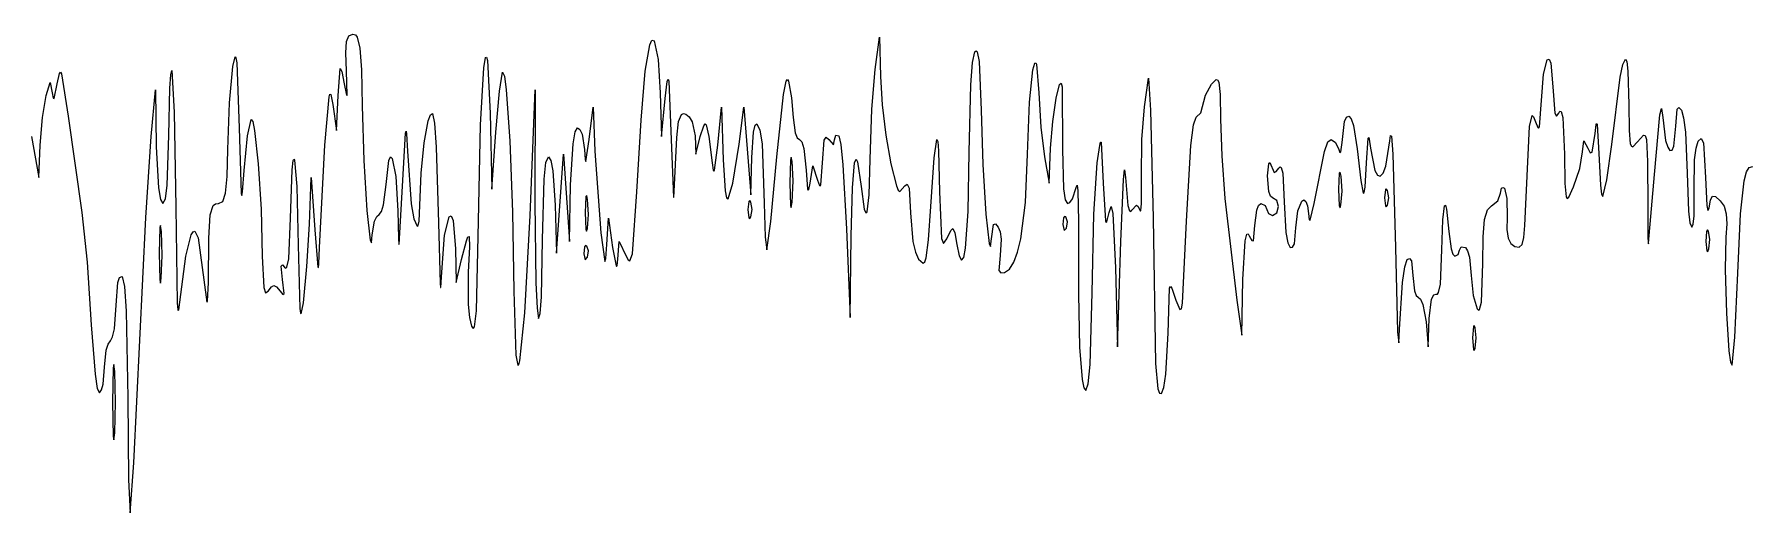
# Model space of a CAD drawing. Header units: metres. Extents: x -207 to 207, y -56 to 56.
# Drawn here: x -103.6 to 0, y -55.9 to -27 of the extents above; entities that cross this region are included whole.
import ezdxf

# ---------------------------------------------------------------- set-up
doc = ezdxf.new("R2010")
doc.units = ezdxf.units.M

msp = doc.modelspace()

# ---------------------------------------------------------------- linework, layer by layer
for p, q in [((-84.8104, -28.1218), (-84.7672, -27.4462)), ((-84.7672, -27.4462), (-84.6285, -27.0998)), ((-84.6285, -27.0998), (-84.3801, -27.0022)), ((-84.3801, -27.0022), (-84.2363, -27.0428)), ((-84.2363, -27.0428), (-84.1196, -27.1799)), ((-84.1196, -27.1799), (-83.9558, -27.8362)), ((-83.9558, -27.8362), (-83.8649, -29.1559)), ((-66.7212, -29.2275), (-66.4581, -27.6401)), ((-66.4581, -27.6401), (-66.3237, -27.3544)), ((-66.3237, -27.3544), (-66.1871, -27.4046)), ((-66.1871, -27.4046), (-65.9531, -28.5205)), ((-52.8345, -29.1189), (-52.5663, -27.1786)), ((-52.5663, -27.1786), (-52.5166, -29.5424)), ((-91.8446, -31.1468), (-91.6415, -28.9425)), ((-91.6415, -28.9425), (-91.5047, -28.3638)), ((-91.5047, -28.3638), (-91.45, -28.4186)), ((-91.45, -28.4186), (-91.4026, -28.7199)), ((-91.4026, -28.7199), (-91.26, -32.6466)), ((-84.7725, -29.2071), (-84.8104, -28.1218)), ((-76.4792, -29.029), (-76.3693, -28.3938)), ((-76.3693, -28.3938), (-76.3154, -28.3817)), ((-76.3154, -28.3817), (-76.2636, -28.5863)), ((-76.2636, -28.5863), (-76.0985, -31.7647)), ((-65.9531, -28.5205), (-65.817, -30.53)), ((-47.0656, -30.0579), (-46.9557, -28.7021)), ((-46.9557, -28.7021), (-46.8225, -28.0605)), ((-46.8225, -28.0605), (-46.7402, -27.9953)), ((-46.7402, -27.9953), (-46.6678, -28.071)), ((-46.6678, -28.071), (-46.5521, -28.6528)), ((-46.5521, -28.6528), (-46.4313, -31.5883)), ((-43.3074, -29.1496), (-43.1955, -28.7534)), ((-43.1955, -28.7534), (-43.1421, -28.7237)), ((-43.1421, -28.7237), (-43.092, -28.8153)), ((-43.092, -28.8153), (-42.951, -30.53)), ((-12.4707, -29.4121), (-12.2431, -28.538)), ((-12.2431, -28.538), (-12.1259, -28.4991)), ((-12.1259, -28.4991), (-12.0216, -28.7481)), ((-12.0216, -28.7481), (-11.8974, -30.1772)), ((-7.83867, -29.6012), (-7.67563, -28.8167)), ((-7.67563, -28.8167), (-7.51535, -28.4998)), ((-7.51535, -28.4998), (-7.43611, -28.6532)), ((-7.43611, -28.6532), (-7.37123, -29.2218)), ((-102.914, -30.7064), (-102.67, -29.9229)), ((-102.67, -29.9229), (-102.553, -30.53)), ((-102.431, -30.8866), (-102.241, -30.0008)), ((-102.241, -30.0008), (-102.11, -29.362)), ((-102.11, -29.362), (-102.049, -29.2867)), ((-102.049, -29.2867), (-101.983, -29.3938)), ((-101.983, -29.3938), (-101.581, -31.9411)), ((-95.4502, -30.2659), (-95.3899, -29.442)), ((-95.3899, -29.442), (-95.3163, -29.1909)), ((-95.3163, -29.1909), (-95.17, -31.6957)), ((-85.2753, -30.7064), (-85.1485, -29.0659)), ((-85.1485, -29.0659), (-85.0587, -29.2418)), ((-85.0587, -29.2418), (-84.9091, -30.0008)), ((-84.9091, -30.0008), (-84.7879, -30.5879)), ((-84.7278, -30.669), (-84.7725, -29.2071)), ((-83.8649, -29.1559), (-83.823, -31.3237)), ((-76.6789, -32.4711), (-76.4792, -29.029)), ((-75.5382, -30.4347), (-75.3382, -29.2947)), ((-75.3382, -29.2947), (-75.2337, -29.526)), ((-75.2337, -29.526), (-75.1247, -30.3569)), ((-66.9786, -32.1841), (-66.7212, -29.2275)), ((-65.5197, -30.8828), (-65.3951, -29.8611)), ((-65.3951, -29.8611), (-65.3474, -29.7181)), ((-65.3474, -29.7181), (-65.306, -29.8427)), ((-65.306, -29.8427), (-65.1546, -33.3522)), ((-58.3779, -30.635), (-58.2099, -29.8307)), ((-58.2099, -29.8307), (-58.1378, -29.7242)), ((-58.1378, -29.7242), (-58.0753, -29.8244)), ((-58.0753, -29.8244), (-57.891, -30.8359)), ((-53.0342, -31.5168), (-52.8345, -29.1189)), ((-52.5166, -29.5424), (-52.413, -31.2636)), ((-43.5167, -31.1001), (-43.3074, -29.1496)), ((-41.9078, -30.8612), (-41.6968, -30.0367)), ((-41.6968, -30.0367), (-41.611, -29.9625)), ((-41.611, -29.9625), (-41.55, -30.1772)), ((-36.5742, -31.3882), (-36.3333, -29.648)), ((-36.3333, -29.648), (-36.2116, -31.5883)), ((-32.8928, -30.6779), (-32.5237, -30.0216)), ((-32.5237, -30.0216), (-32.2438, -29.7328)), ((-32.2438, -29.7328), (-32.1514, -29.7481)), ((-32.1514, -29.7481), (-32.0845, -29.8938)), ((-32.0845, -29.8938), (-32.0091, -30.6479)), ((-12.719, -32.5956), (-12.4707, -29.4121)), ((-8.34821, -33.6581), (-7.83867, -29.6012)), ((-7.37123, -29.2218), (-7.31129, -31.2441)), ((-103.13, -32.0238), (-102.914, -30.7064)), ((-102.553, -30.53), (-102.498, -30.8595)), ((-102.498, -30.8595), (-102.431, -30.8866)), ((-96.5754, -33.1758), (-96.3052, -30.3536)), ((-96.3052, -30.3536), (-96.2583, -33.7932)), ((-95.5059, -33.117), (-95.4502, -30.2659)), ((-86.073, -33.705), (-85.8237, -30.7844)), ((-85.8237, -30.7844), (-85.7706, -30.6092)), ((-85.7706, -30.6092), (-85.7168, -30.6336)), ((-85.7168, -30.6336), (-85.5984, -31.2355)), ((-85.3813, -32.823), (-85.2753, -30.7064)), ((-84.7879, -30.5879), (-84.7505, -30.6933)), ((-84.7505, -30.6933), (-84.7278, -30.669)), ((-75.7589, -32.9153), (-75.5382, -30.4347)), ((-75.1247, -30.3569), (-74.9135, -33.431)), ((-73.6784, -37.9383), (-73.3699, -30.3536)), ((-73.3699, -30.3536), (-73.3875, -37.1413)), ((-65.817, -30.53), (-65.7507, -33.1758)), ((-65.7507, -33.1758), (-65.5197, -30.8828)), ((-58.7792, -34.4105), (-58.3779, -30.635)), ((-57.891, -30.8359), (-57.7938, -32.0293)), ((-47.1699, -34.1171), (-47.0656, -30.0579)), ((-42.951, -30.53), (-42.8247, -32.6158)), ((-42.1121, -32.2697), (-41.9078, -30.8612)), ((-41.55, -30.1772), (-41.5289, -33.9696)), ((-33.1716, -31.7465), (-32.8928, -30.6779)), ((-32.0091, -30.6479), (-31.9807, -32.1382)), ((-11.8974, -30.1772), (-11.7884, -31.7675)), ((-103.273, -33.705), (-103.13, -32.0238)), ((-101.581, -31.9411), (-100.766, -37.7619)), ((-95.17, -31.6957), (-95.0843, -37.4517)), ((-91.9472, -33.9696), (-91.8446, -31.1468)), ((-85.5984, -31.2355), (-85.3813, -32.823)), ((-83.823, -31.3237), (-83.7261, -34.6228)), ((-79.8318, -32.2291), (-79.704, -31.8755)), ((-79.704, -31.8755), (-79.5816, -31.7951)), ((-79.5816, -31.7951), (-79.4579, -32.3743)), ((-76.0985, -31.7647), (-75.9945, -36.3508)), ((-70.1059, -33.3522), (-69.8681, -31.4119)), ((-69.8681, -31.4119), (-69.7693, -34.0578)), ((-64.7117, -32.2788), (-64.5367, -31.8499)), ((-64.5367, -31.8499), (-64.4173, -31.793)), ((-64.4173, -31.793), (-64.272, -31.8185)), ((-64.272, -31.8185), (-64.0671, -31.9825)), ((-64.0671, -31.9825), (-63.8942, -32.2821)), ((-62.3447, -33.705), (-62.1137, -31.4119)), ((-62.1137, -31.4119), (-62.0225, -34.5869)), ((-61.0615, -33.644), (-60.7611, -31.4119)), ((-60.7611, -31.4119), (-60.3552, -36.7036)), ((-57.7938, -32.0293), (-57.6653, -32.9636)), ((-53.1376, -34.5575), (-53.0342, -31.5168)), ((-52.413, -31.2636), (-52.1923, -33.1031)), ((-46.4313, -31.5883), (-46.3287, -34.875)), ((-43.6395, -34.2341), (-43.5167, -31.1001)), ((-36.7232, -33.3495), (-36.5742, -31.3882)), ((-36.2116, -31.5883), (-36.0532, -38.1147)), ((-33.6148, -32.478), (-33.4414, -32.0081)), ((-33.4414, -32.0081), (-33.1716, -31.7465)), ((-24.4817, -32.2774), (-24.3634, -31.9988)), ((-24.3634, -31.9988), (-24.2291, -31.9463)), ((-24.2291, -31.9463), (-24.0885, -32.1156)), ((-24.0885, -32.1156), (-23.951, -32.503)), ((-13.3138, -32.5653), (-13.1631, -31.9088)), ((-13.1631, -31.9088), (-13.069, -31.9952)), ((-13.069, -31.9952), (-12.9557, -32.2939)), ((-11.7884, -31.7675), (-11.6854, -31.9559)), ((-11.6854, -31.9559), (-11.5446, -31.7647)), ((-11.5446, -31.7647), (-11.4731, -31.6494)), ((-11.4731, -31.6494), (-11.4097, -31.6554)), ((-11.4097, -31.6554), (-11.3077, -32.0311)), ((-11.3077, -32.0311), (-11.2028, -34.2341)), ((-7.31129, -31.2441), (-7.29628, -32.8106)), ((-5.7746, -35.4689), (-5.44525, -31.8695)), ((-5.44525, -31.8695), (-5.3367, -31.4804)), ((-5.3367, -31.4804), (-5.26521, -32.0293)), ((-5.26521, -32.0293), (-5.09286, -33.4132)), ((-4.48369, -32.5584), (-4.40242, -31.5163)), ((-4.40242, -31.5163), (-4.29567, -31.422)), ((-4.29567, -31.422), (-4.13629, -31.5883)), ((-4.13629, -31.5883), (-4.00307, -32.0513)), ((-4.00307, -32.0513), (-3.89314, -32.9206)), ((-95.6016, -36.1156), (-95.5059, -33.117)), ((-91.26, -32.6466), (-91.1356, -36.6208)), ((-90.9482, -35.2322), (-90.7413, -33.1346)), ((-90.7413, -33.1346), (-90.5315, -32.1393)), ((-90.5315, -32.1393), (-90.4282, -32.2733)), ((-90.4282, -32.2733), (-90.3177, -32.8179)), ((-90.3177, -32.8179), (-90.1009, -34.8321)), ((-81.3947, -36.1744), (-81.2098, -32.9643)), ((-81.2098, -32.9643), (-81.1764, -32.8543)), ((-81.1764, -32.8543), (-81.1458, -33.0052)), ((-81.1458, -33.0052), (-81.0883, -34.0578)), ((-80.0765, -33.56), (-79.8318, -32.2291)), ((-79.4579, -32.3743), (-79.3455, -33.8127)), ((-76.7961, -38.2911), (-76.6789, -32.4711)), ((-75.9945, -36.3508), (-75.7589, -32.9153)), ((-71.0848, -33.6123), (-70.9587, -32.9013)), ((-70.9587, -32.9013), (-70.8114, -32.6466)), ((-70.8114, -32.6466), (-70.6699, -32.751)), ((-70.6699, -32.751), (-70.5454, -33.0352)), ((-70.5454, -33.0352), (-70.4011, -33.9696)), ((-67.2322, -36.5272), (-66.9786, -32.1841)), ((-64.8249, -33.2398), (-64.7117, -32.2788)), ((-63.8942, -32.2821), (-63.7141, -33.1254)), ((-63.7141, -33.1254), (-63.6724, -34.2341)), ((-63.4031, -33.1758), (-63.1887, -32.532)), ((-63.1887, -32.532), (-63.1046, -32.4168)), ((-63.1046, -32.4168), (-63.0513, -32.4703)), ((-63.0513, -32.4703), (-62.8869, -33.1758)), ((-60.2916, -34.4399), (-60.1776, -32.9104)), ((-60.1776, -32.9104), (-60.0891, -32.4989)), ((-60.0891, -32.4989), (-59.9927, -32.4116)), ((-59.9927, -32.4116), (-59.7949, -32.8006)), ((-59.7949, -32.8006), (-59.6664, -33.6102)), ((-57.6653, -32.9636), (-57.5456, -33.2478)), ((-55.2946, -33.3816), (-55.2156, -33.1038)), ((-55.2156, -33.1038), (-55.0333, -33.1377)), ((-55.0333, -33.1377), (-54.9171, -33.66)), ((-52.1923, -33.1031), (-51.8903, -34.8178)), ((-42.8247, -32.6158), (-42.6072, -34.4105)), ((-42.2388, -33.8814), (-42.1121, -32.2697)), ((-33.7742, -33.7261), (-33.6148, -32.478)), ((-31.9807, -32.1382), (-31.9043, -34.3457)), ((-24.6329, -33.5286), (-24.4817, -32.2774)), ((-23.951, -32.503), (-23.7229, -33.9154)), ((-21.7493, -33.4299), (-21.7045, -33.106)), ((-21.7045, -33.106), (-21.6582, -33.1459)), ((-21.6582, -33.1459), (-21.5655, -34.2351)), ((-13.606, -38.5446), (-13.3138, -32.5653)), ((-12.9557, -32.2939), (-12.8153, -32.6348)), ((-12.8153, -32.6348), (-12.7624, -32.6649)), ((-12.7624, -32.6649), (-12.719, -32.5956)), ((-9.53189, -34.1155), (-9.35103, -32.9994)), ((-9.35103, -32.9994), (-9.27878, -32.4481)), ((-9.27878, -32.4481), (-9.24788, -32.3825)), ((-9.24788, -32.3825), (-9.22018, -32.4585)), ((-9.22018, -32.4585), (-9.13683, -34.2047)), ((-7.29628, -32.8106), (-7.2281, -33.6089)), ((-6.79337, -33.5078), (-6.43051, -33.0985)), ((-6.43051, -33.0985), (-6.31949, -33.124)), ((-6.31949, -33.124), (-6.24559, -33.3648)), ((-4.59212, -33.7523), (-4.48369, -32.5584)), ((-3.89314, -32.9206), (-3.78891, -35.3807)), ((-103.788, -33.1758), (-103.362, -35.6452)), ((-103.362, -35.6452), (-103.273, -33.705)), ((-96.8905, -38.0706), (-96.5754, -33.1758)), ((-96.2583, -33.7932), (-96.1261, -36.2729)), ((-91.9848, -35.5981), (-91.9472, -33.9696)), ((-86.3987, -39.8786), (-86.073, -33.705)), ((-81.0883, -34.0578), (-80.8661, -37.2485)), ((-80.2625, -35.3956), (-80.0765, -33.56)), ((-79.3455, -33.8127), (-79.2043, -38.4001)), ((-74.9135, -33.431), (-74.7444, -37.7445)), ((-71.2343, -36.0862), (-71.0848, -33.6123)), ((-70.4011, -33.9696), (-70.3626, -34.5625)), ((-70.3096, -34.6761), (-70.1059, -33.3522)), ((-69.7693, -34.0578), (-69.4129, -38.9966)), ((-65.1546, -33.3522), (-65.0233, -36.8533)), ((-64.9043, -34.8676), (-64.8249, -33.2398)), ((-63.6724, -34.2341), (-63.4031, -33.1758)), ((-62.8869, -33.1758), (-62.6904, -34.7633)), ((-62.5495, -35.201), (-62.3447, -33.705)), ((-61.4296, -35.9979), (-61.0615, -33.644)), ((-59.6664, -33.6102), (-59.5519, -37.2033)), ((-57.5456, -33.2478), (-57.4059, -33.3522)), ((-57.4059, -33.3522), (-57.2647, -33.4983)), ((-57.2647, -33.4983), (-57.1412, -33.8963)), ((-57.1412, -33.8963), (-57.0002, -35.2043)), ((-56.0245, -34.7633), (-55.9143, -33.3933)), ((-55.9143, -33.3933), (-55.8012, -33.2167)), ((-55.8012, -33.2167), (-55.642, -33.3522)), ((-55.642, -33.3522), (-55.3644, -33.6846)), ((-55.3644, -33.6846), (-55.2946, -33.3816)), ((-54.9171, -33.66), (-54.7899, -34.8927)), ((-49.2723, -34.4665), (-49.1168, -33.3523)), ((-49.1168, -33.3523), (-49.0575, -33.4724)), ((-49.0575, -33.4724), (-49.0096, -34.0424)), ((-49.0096, -34.0424), (-48.9447, -36.5272)), ((-47.2288, -37.7031), (-47.1699, -34.1171)), ((-42.3247, -35.998), (-42.2388, -33.8814)), ((-41.5289, -33.9696), (-41.4637, -36.3332)), ((-39.4289, -34.7633), (-39.2749, -33.7258)), ((-39.2749, -33.7258), (-39.2234, -33.5103)), ((-39.2234, -33.5103), (-39.1834, -33.5148)), ((-39.1834, -33.5148), (-39.0609, -35.998)), ((-36.7434, -35.6215), (-36.7232, -33.3495)), ((-34.0273, -38.298), (-33.7742, -33.7261)), ((-26.3313, -37.2328), (-25.6952, -34.0823)), ((-25.6952, -34.0823), (-25.4875, -33.5047)), ((-25.4875, -33.5047), (-25.2888, -33.3522)), ((-25.2888, -33.3522), (-25.0388, -33.5335)), ((-25.0388, -33.5335), (-24.8406, -33.9696)), ((-24.8406, -33.9696), (-24.7732, -34.1331)), ((-24.7732, -34.1331), (-24.7122, -34.106)), ((-24.7122, -34.106), (-24.6329, -33.5286)), ((-23.7229, -33.9154), (-23.5118, -35.8337)), ((-23.1549, -34.7633), (-23.0554, -33.2778)), ((-23.0554, -33.2778), (-23.0273, -33.2387)), ((-23.0273, -33.2387), (-22.9966, -33.3273)), ((-22.9966, -33.3273), (-22.9243, -33.8768)), ((-22.9243, -33.8768), (-22.6665, -35.2197)), ((-21.9928, -34.9635), (-21.7493, -33.4299)), ((-10.2776, -35.1107), (-10.1087, -34.1055)), ((-10.1087, -34.1055), (-10.04, -33.4464)), ((-10.04, -33.4464), (-9.79375, -33.8814)), ((-9.79375, -33.8814), (-9.64532, -34.1525)), ((-9.64532, -34.1525), (-9.53189, -34.1155)), ((-8.64479, -35.7998), (-8.34821, -33.6581)), ((-7.2281, -33.6089), (-7.16322, -33.7674)), ((-7.16322, -33.7674), (-7.07202, -33.7908)), ((-7.07202, -33.7908), (-6.79337, -33.5078)), ((-6.24559, -33.3648), (-6.17966, -34.678)), ((-5.09286, -33.4132), (-4.96657, -33.8156)), ((-4.96657, -33.8156), (-4.83185, -34.0124)), ((-4.83185, -34.0124), (-4.70244, -33.9944)), ((-4.70244, -33.9944), (-4.59212, -33.7523)), ((-3.34557, -34.5796), (-3.25275, -33.8883)), ((-3.25275, -33.8883), (-3.11787, -33.4612)), ((-3.11787, -33.4612), (-2.93661, -33.2913)), ((-2.93661, -33.2913), (-2.81194, -33.5574)), ((-2.81194, -33.5574), (-2.68304, -35.6452)), ((-90.1009, -34.8321), (-89.931, -37.567)), ((-88.1447, -38.1048), (-88.0585, -35.1844)), ((-88.0585, -35.1844), (-87.9922, -34.6162)), ((-87.9922, -34.6162), (-87.9561, -34.5446)), ((-87.9561, -34.5446), (-87.9193, -34.6106)), ((-87.9193, -34.6106), (-87.7804, -36.1906)), ((-83.7261, -34.6228), (-83.5438, -37.6376)), ((-82.3725, -36.0849), (-82.2203, -34.621)), ((-82.2203, -34.621), (-82.1157, -34.4069)), ((-82.1157, -34.4069), (-82.0042, -34.5099)), ((-82.0042, -34.5099), (-81.7979, -35.5834)), ((-72.8336, -35.7482), (-72.7226, -34.756)), ((-72.7226, -34.756), (-72.5753, -34.4105)), ((-72.5753, -34.4105), (-72.4302, -34.6317)), ((-72.4302, -34.6317), (-72.3046, -35.2428)), ((-72.0911, -40.2314), (-71.6657, -34.2341)), ((-71.6657, -34.2341), (-71.3044, -39.5258)), ((-70.3626, -34.5625), (-70.3096, -34.6761)), ((-64.971, -36.4937), (-64.9043, -34.8676)), ((-62.6904, -34.7633), (-62.6248, -35.2143)), ((-62.6248, -35.2143), (-62.5887, -35.2669)), ((-62.5887, -35.2669), (-62.5495, -35.201)), ((-62.0225, -34.5869), (-61.9079, -36.4672)), ((-60.3552, -36.7036), (-60.2916, -34.4399)), ((-59.1444, -38.3155), (-58.7792, -34.4105)), ((-57.9551, -34.5885), (-57.9953, -35.998)), ((-57.911, -34.42), (-57.9551, -34.5885)), ((-57.8564, -34.6672), (-57.911, -34.42)), ((-57.7972, -35.8624), (-57.8564, -34.6672)), ((-57.0002, -35.2043), (-56.9184, -36.3669)), ((-56.7722, -35.998), (-56.597, -34.9397)), ((-56.597, -34.9397), (-56.331, -35.8216)), ((-56.1142, -36.0879), (-56.0245, -34.7633)), ((-54.7899, -34.8927), (-54.5643, -38.7528)), ((-54.2142, -36.2839), (-54.08, -34.7677)), ((-54.08, -34.7677), (-53.9952, -34.5546)), ((-53.9952, -34.5546), (-53.9008, -34.7151)), ((-53.9008, -34.7151), (-53.6887, -36.1874)), ((-53.2012, -36.699), (-53.1376, -34.5575)), ((-51.8903, -34.8178), (-51.5427, -36.1645)), ((-49.482, -37.3947), (-49.2723, -34.4665)), ((-46.3287, -34.875), (-46.1443, -37.8598)), ((-43.765, -37.1654), (-43.6395, -34.2341)), ((-42.6072, -34.4105), (-42.3247, -35.998)), ((-39.6285, -37.8694), (-39.4289, -34.7633)), ((-37.8371, -35.7665), (-37.768, -35.1875)), ((-37.768, -35.1875), (-37.7206, -35.6452)), ((-31.9043, -34.3457), (-31.7128, -36.9167)), ((-29.1426, -35.5571), (-29.0634, -34.8191)), ((-29.0634, -34.8191), (-29.0002, -34.7475)), ((-29.0002, -34.7475), (-28.7314, -35.3406)), ((-28.6094, -35.2939), (-28.4476, -35.0791)), ((-28.4476, -35.0791), (-28.3775, -35.0116)), ((-28.3775, -35.0116), (-28.3154, -35.0412)), ((-28.3154, -35.0412), (-28.2165, -35.3822)), ((-23.2413, -36.2376), (-23.1549, -34.7633)), ((-22.6665, -35.2197), (-22.5016, -35.5172)), ((-22.1541, -35.385), (-21.9928, -34.9635)), ((-21.5655, -34.2351), (-21.4098, -39.8786)), ((-11.2028, -34.2341), (-11.1712, -36.0179)), ((-10.6489, -36.2221), (-10.2776, -35.1107)), ((-9.13683, -34.2047), (-9.03635, -36.1202)), ((-6.17966, -34.678), (-6.17375, -37.4091)), ((-3.37173, -36.3724), (-3.34557, -34.5796)), ((-0.21687, -35.3198), (-0.04599, -35.05)), ((-0.04599, -35.05), (0.16673, -34.9929)), ((-95.7128, -36.9424), (-95.6016, -36.1156)), ((-92.0754, -36.5955), (-91.9848, -35.5981)), ((-91.0581, -36.5279), (-90.9482, -35.2322)), ((-87.7804, -36.1906), (-87.6951, -39.7316)), ((-87.0074, -38.4675), (-86.9059, -35.6452)), ((-86.9059, -35.6452), (-86.6864, -38.8203)), ((-82.5287, -37.3024), (-82.3725, -36.0849)), ((-81.7979, -35.5834), (-81.675, -37.6737)), ((-81.5818, -39.706), (-81.3947, -36.1744)), ((-80.3364, -37.3433), (-80.2625, -35.3956)), ((-72.9281, -39.4082), (-72.8336, -35.7482)), ((-72.3046, -35.2428), (-72.1568, -37.321)), ((-71.3044, -39.5258), (-71.2343, -36.0862)), ((-61.711, -36.9383), (-61.4296, -35.9979)), ((-57.9953, -35.998), (-57.9525, -37.3512)), ((-57.8536, -37.1367), (-57.7972, -35.8624)), ((-56.8544, -36.37), (-56.7722, -35.998)), ((-56.331, -35.8216), (-56.2031, -36.141)), ((-56.2031, -36.141), (-56.1542, -36.1626)), ((-56.1542, -36.1626), (-56.1142, -36.0879)), ((-53.6887, -36.1874), (-53.495, -37.5678)), ((-51.5427, -36.1645), (-51.4413, -36.4217)), ((-51.3441, -36.5074), (-51.0423, -36.1645)), ((-51.0423, -36.1645), (-50.8962, -36.063)), ((-50.8962, -36.063), (-50.7928, -36.2942)), ((-40.9253, -36.9478), (-40.7032, -36.2626)), ((-40.7032, -36.2626), (-40.6395, -36.1225)), ((-40.6395, -36.1225), (-40.5911, -36.4583)), ((-39.0609, -35.998), (-38.9309, -38.2652)), ((-38.003, -39.5258), (-37.8371, -35.7665)), ((-37.7206, -35.6452), (-37.5803, -37.334)), ((-36.7454, -37.2411), (-36.7434, -35.6215)), ((-29.0679, -36.4914), (-29.1426, -35.5571)), ((-28.7314, -35.3406), (-28.6094, -35.2939)), ((-28.2165, -35.3822), (-28.1306, -37.1237)), ((-24.8023, -35.3915), (-24.8491, -36.3508)), ((-24.7544, -35.3225), (-24.8023, -35.3915)), ((-24.6968, -35.5619), (-24.7544, -35.3225)), ((-24.6374, -36.4822), (-24.6968, -35.5619)), ((-23.5118, -35.8337), (-23.3558, -36.6011)), ((-23.2942, -36.5594), (-23.2413, -36.2376)), ((-22.5016, -35.5172), (-22.3273, -35.571)), ((-22.3273, -35.571), (-22.1541, -35.385)), ((-15.0013, -36.2895), (-14.9244, -36.2482)), ((-14.9244, -36.2482), (-14.8305, -36.2988)), ((-11.1712, -36.0179), (-11.1007, -36.8278)), ((-10.9427, -36.8378), (-10.6489, -36.2221)), ((-9.03635, -36.1202), (-8.96147, -36.6586)), ((-8.88135, -36.8038), (-8.64479, -35.7998)), ((-6.11803, -39.6106), (-5.7746, -35.4689)), ((-3.78891, -35.3807), (-3.70738, -37.6856)), ((-2.68304, -35.6452), (-2.59492, -37.353)), ((-0.56079, -37.8535), (-0.35416, -35.8471)), ((-0.35416, -35.8471), (-0.21687, -35.3198)), ((-96.1261, -36.2729), (-96.0049, -36.9803)), ((-96.0049, -36.9803), (-95.8586, -37.2328)), ((-95.8586, -37.2328), (-95.7128, -36.9424)), ((-92.8275, -37.3354), (-92.6887, -37.2503)), ((-92.6887, -37.2503), (-92.5072, -37.2328)), ((-92.5072, -37.2328), (-92.2419, -37.0958)), ((-92.2419, -37.0958), (-92.0754, -36.5955)), ((-91.1356, -36.6208), (-91.0999, -36.7333)), ((-91.0999, -36.7333), (-91.0581, -36.5279)), ((-80.8661, -37.2485), (-80.7031, -38.1495)), ((-73.3875, -37.1413), (-73.3298, -42.0052)), ((-70.3106, -36.8026), (-70.3574, -37.7619)), ((-70.2627, -36.7336), (-70.3106, -36.8026)), ((-70.2051, -36.973), (-70.2627, -36.7336)), ((-70.1458, -37.8934), (-70.2051, -36.973)), ((-67.5026, -40.2542), (-67.2322, -36.5272)), ((-65.0233, -36.8533), (-64.9979, -36.8384)), ((-64.9979, -36.8384), (-64.971, -36.4937)), ((-61.9079, -36.4672), (-61.8199, -36.879)), ((-61.8199, -36.879), (-61.711, -36.9383)), ((-60.4725, -37.0922), (-60.5248, -37.5855)), ((-60.416, -37.0429), (-60.4725, -37.0922)), ((-60.3469, -37.1446), (-60.416, -37.0429)), ((-60.2735, -37.5855), (-60.3469, -37.1446)), ((-59.5519, -37.2033), (-59.4892, -39.2572)), ((-57.9078, -37.4586), (-57.8536, -37.1367)), ((-56.9184, -36.3669), (-56.8886, -36.4158)), ((-56.8886, -36.4158), (-56.8544, -36.37)), ((-54.291, -39.2024), (-54.2142, -36.2839)), ((-53.3264, -37.7203), (-53.2012, -36.699)), ((-51.4413, -36.4217), (-51.3441, -36.5074)), ((-50.7928, -36.2942), (-50.7085, -37.7827)), ((-48.9447, -36.5272), (-48.8288, -39.3449)), ((-44.0411, -39.3558), (-43.765, -37.1654)), ((-41.4637, -36.3332), (-41.362, -36.9974)), ((-41.362, -36.9974), (-41.2221, -37.2328)), ((-41.2221, -37.2328), (-41.0728, -37.1562)), ((-41.0728, -37.1562), (-40.9253, -36.9478)), ((-40.5911, -36.4583), (-40.5588, -38.2911)), ((-36.787, -37.6238), (-36.7454, -37.2411)), ((-31.7128, -36.9167), (-30.993, -43.0536)), ((-29.6752, -37.3371), (-29.5363, -37.2328)), ((-29.5363, -37.2328), (-29.2872, -37.3364)), ((-28.9645, -36.7756), (-29.0679, -36.4914)), ((-28.8307, -36.88), (-28.9645, -36.7756)), ((-28.5816, -37.0354), (-28.8307, -36.88)), ((-28.478, -37.4091), (-28.5816, -37.0354)), ((-28.1306, -37.1237), (-28.0231, -38.9794)), ((-27.3122, -37.6586), (-27.0705, -37.0821)), ((-27.0705, -37.0821), (-26.937, -37.0056)), ((-26.937, -37.0056), (-26.8152, -37.0932)), ((-26.8152, -37.0932), (-26.7201, -37.3621)), ((-26.5648, -38.2326), (-26.3313, -37.2328)), ((-24.8491, -36.3508), (-24.8077, -37.3648)), ((-24.7016, -37.3258), (-24.6374, -36.4822)), ((-23.3558, -36.6011), (-23.2942, -36.5594)), ((-22.0198, -36.3866), (-22.072, -36.88)), ((-22.072, -36.88), (-22.0198, -37.3733)), ((-21.9632, -36.3374), (-22.0198, -36.3866)), ((-21.8941, -36.439), (-21.9632, -36.3374)), ((-21.8207, -36.88), (-21.8941, -36.439)), ((-21.8941, -37.321), (-21.8207, -36.88)), ((-15.6016, -37.3603), (-15.2278, -37.0553)), ((-15.2278, -37.0553), (-15.0724, -36.607)), ((-15.0724, -36.607), (-15.0013, -36.2895)), ((-14.8305, -36.2988), (-14.6829, -36.9213)), ((-14.6829, -36.9213), (-14.6681, -38.0784)), ((-11.1007, -36.8278), (-11.0357, -36.9219)), ((-11.0357, -36.9219), (-10.9427, -36.8378)), ((-8.96147, -36.6586), (-8.88135, -36.8038)), ((-3.36697, -37.9774), (-3.37173, -36.3724)), ((-2.47235, -37.4957), (-2.37764, -36.9958)), ((-2.37764, -36.9958), (-2.26154, -36.774)), ((-2.26154, -36.774), (-2.08162, -36.8025)), ((-2.08162, -36.8025), (-1.79549, -37.0537)), ((-1.79549, -37.0537), (-1.56094, -37.3896)), ((-100.766, -37.7619), (-100.441, -40.7723)), ((-97.609, -52.8952), (-96.8905, -38.0706)), ((-95.0843, -37.4517), (-94.9939, -43.2399)), ((-93.0784, -39.3267), (-93.0015, -37.9034)), ((-93.0015, -37.9034), (-92.8275, -37.3354)), ((-89.931, -37.567), (-89.8581, -40.4078)), ((-88.2548, -40.5606), (-88.1447, -38.1048)), ((-83.5438, -37.6376), (-83.3484, -39.4431)), ((-83.2124, -39.1142), (-83.0697, -38.2903)), ((-83.0697, -38.2903), (-82.9447, -38.0125)), ((-82.9447, -38.0125), (-82.802, -37.8782)), ((-82.802, -37.8782), (-82.6578, -37.6999)), ((-82.6578, -37.6999), (-82.5287, -37.3024)), ((-81.675, -37.6737), (-81.63, -39.331)), ((-80.7031, -38.1495), (-80.5048, -38.593)), ((-80.4394, -38.5465), (-80.3859, -38.2954)), ((-80.3859, -38.2954), (-80.3364, -37.3433)), ((-78.8414, -39.1287), (-78.5755, -38.0255)), ((-78.5755, -38.0255), (-78.4405, -37.9591)), ((-78.4405, -37.9591), (-78.3216, -38.2457)), ((-78.3216, -38.2457), (-78.1843, -39.9668)), ((-76.9215, -43.7086), (-76.7961, -38.2911)), ((-74.7444, -37.7445), (-74.6571, -42.5244)), ((-73.9906, -43.8262), (-73.6784, -37.9383)), ((-72.1568, -37.321), (-72.0911, -40.2314)), ((-70.3574, -37.7619), (-70.3161, -38.776)), ((-70.2099, -38.7369), (-70.1458, -37.8934)), ((-69.0459, -39.7022), (-68.9367, -38.1147)), ((-68.9367, -38.1147), (-68.6947, -39.8786)), ((-60.5248, -37.5855), (-60.4725, -38.0789)), ((-60.4725, -38.0789), (-60.416, -38.1281)), ((-60.416, -38.1281), (-60.3469, -38.0265)), ((-60.3469, -38.0265), (-60.2735, -37.5855)), ((-59.3797, -40.0256), (-59.1444, -38.3155)), ((-57.9525, -37.3512), (-57.9078, -37.4586)), ((-53.495, -37.5678), (-53.4064, -37.7942)), ((-53.4064, -37.7942), (-53.3264, -37.7203)), ((-50.7085, -37.7827), (-50.5678, -39.5108)), ((-49.6251, -39.4197), (-49.482, -37.3947)), ((-47.3841, -39.9299), (-47.2288, -37.7031)), ((-46.1443, -37.8598), (-45.9491, -39.6491)), ((-41.4597, -38.082), (-41.5027, -38.4969)), ((-41.3979, -38.0045), (-41.4597, -38.082)), ((-41.3174, -38.0339), (-41.3979, -38.0045)), ((-41.2213, -38.3204), (-41.3174, -38.0339)), ((-41.2894, -38.71), (-41.2213, -38.3204)), ((-40.5588, -38.2911), (-40.5612, -42.706)), ((-39.732, -42.6126), (-39.6285, -37.8694)), ((-38.9309, -38.2652), (-38.8883, -38.3776)), ((-38.8883, -38.3776), (-38.8381, -38.3255)), ((-38.8381, -38.3255), (-38.7085, -37.7619)), ((-38.7085, -37.7619), (-38.5873, -37.4025)), ((-38.5873, -37.4025), (-38.4861, -37.8215)), ((-38.4861, -37.8215), (-38.33, -41.1133)), ((-37.5803, -37.334), (-37.4685, -37.6684)), ((-37.4685, -37.6684), (-37.4041, -37.6986)), ((-37.4041, -37.6986), (-37.3347, -37.6338)), ((-37.3347, -37.6338), (-37.0531, -37.3293)), ((-37.0531, -37.3293), (-36.9541, -37.4054)), ((-36.9541, -37.4054), (-36.8509, -37.6338)), ((-36.8509, -37.6338), (-36.8164, -37.6795)), ((-36.8164, -37.6795), (-36.787, -37.6238)), ((-36.0532, -38.1147), (-35.9014, -46.8802)), ((-34.2721, -43.2514), (-34.0273, -38.298)), ((-29.9139, -38.5557), (-29.7927, -37.6214)), ((-29.7927, -37.6214), (-29.6752, -37.3371)), ((-29.2872, -37.3364), (-29.0799, -37.8347)), ((-29.0799, -37.8347), (-28.8307, -37.9383)), ((-28.8307, -37.9383), (-28.5816, -37.7829)), ((-28.5816, -37.7829), (-28.478, -37.4091)), ((-27.4196, -38.6855), (-27.3122, -37.6586)), ((-26.7201, -37.3621), (-26.6669, -37.8293)), ((-26.6669, -37.8293), (-26.6295, -38.2014)), ((-26.6295, -38.2014), (-26.5648, -38.2326)), ((-24.8077, -37.3648), (-24.7603, -37.4929)), ((-24.7603, -37.4929), (-24.7016, -37.3258)), ((-22.0198, -37.3733), (-21.9632, -37.4226)), ((-21.9632, -37.4226), (-21.8941, -37.321)), ((-18.6002, -40.017), (-18.5588, -38.2089)), ((-18.5588, -38.2089), (-18.4562, -37.3643)), ((-18.4562, -37.3643), (-18.3921, -37.3309)), ((-18.3921, -37.3309), (-18.3249, -37.5715)), ((-18.3249, -37.5715), (-18.1973, -38.919)), ((-16.1095, -39.2278), (-16.0237, -38.191)), ((-16.0237, -38.191), (-15.8605, -37.6082)), ((-15.8605, -37.6082), (-15.6016, -37.3603)), ((-14.6681, -38.0784), (-14.6752, -38.7991)), ((-6.17375, -37.4091), (-6.1665, -39.2281)), ((-3.70738, -37.6856), (-3.62209, -38.3869)), ((-3.42595, -38.4655), (-3.36697, -37.9774)), ((-2.59492, -37.353), (-2.53448, -37.6503)), ((-2.53448, -37.6503), (-2.47235, -37.4957)), ((-1.56094, -37.3896), (-1.42862, -37.8457)), ((-1.42862, -37.8457), (-1.39294, -38.4575)), ((-0.73183, -41.4282), (-0.56079, -37.8535)), ((-96.0481, -38.6813), (-96.0906, -40.2314)), ((-96.0049, -38.5547), (-96.0481, -38.6813)), ((-95.9523, -38.9178), (-96.0049, -38.5547)), ((-95.8972, -40.3691), (-95.9523, -38.9178)), ((-94.4751, -40.3969), (-94.1517, -39.111)), ((-94.1517, -39.111), (-94.0305, -38.9342)), ((-94.0305, -38.9342), (-93.9244, -38.8896)), ((-93.9244, -38.8896), (-93.7329, -39.3026)), ((-93.7329, -39.3026), (-93.2563, -42.8772)), ((-93.1075, -41.9953), (-93.0784, -39.3267)), ((-87.1579, -41.0306), (-87.0074, -38.4675)), ((-86.6864, -38.8203), (-86.4933, -41.0731)), ((-83.2684, -39.6032), (-83.2124, -39.1142)), ((-81.63, -39.331), (-81.6075, -39.6855)), ((-80.5048, -38.593), (-80.4394, -38.5465)), ((-79.2043, -38.4001), (-79.1187, -42.0479)), ((-79.0151, -41.3779), (-78.8414, -39.1287)), ((-77.5287, -39.4741), (-77.4328, -39.2329)), ((-77.4328, -39.2329), (-77.3695, -39.2112)), ((-77.3695, -39.2112), (-77.3352, -39.8352)), ((-70.3161, -38.776), (-70.2687, -38.9041)), ((-70.2687, -38.9041), (-70.2099, -38.7369)), ((-69.4129, -38.9966), (-69.1764, -40.7332)), ((-59.4892, -39.2572), (-59.3797, -40.0256)), ((-54.5643, -38.7528), (-54.3512, -44.1119)), ((-54.3512, -44.1119), (-54.291, -39.2024)), ((-48.8288, -39.3449), (-48.7021, -39.6388)), ((-48.7021, -39.6388), (-48.5046, -39.3494)), ((-48.5046, -39.3494), (-48.2762, -38.8603)), ((-48.2762, -38.8603), (-48.1373, -38.7343)), ((-48.1373, -38.7343), (-48.0321, -39.0039)), ((-48.0321, -39.0039), (-47.9047, -39.7022)), ((-45.8697, -39.8162), (-45.8143, -39.3494)), ((-45.8143, -39.3494), (-45.693, -38.4944)), ((-45.693, -38.4944), (-45.5776, -38.4528)), ((-45.5776, -38.4528), (-45.4118, -38.6439)), ((-45.4118, -38.6439), (-45.2964, -38.9434)), ((-45.2964, -38.9434), (-45.2348, -39.3677)), ((-45.2348, -39.3677), (-45.2886, -40.3649)), ((-44.2337, -40.1639), (-44.0411, -39.3558)), ((-41.5027, -38.4969), (-41.4319, -38.8631)), ((-41.4319, -38.8631), (-41.2894, -38.71)), ((-30.4886, -39.479), (-30.3795, -39.0725)), ((-30.3795, -39.0725), (-30.3143, -39.0594)), ((-30.3143, -39.0594), (-30.2419, -39.173)), ((-30.2419, -39.173), (-30.0908, -39.4646)), ((-29.9942, -39.4745), (-29.9139, -38.5557)), ((-28.0231, -38.9794), (-27.9098, -39.5938)), ((-27.5162, -39.6504), (-27.4196, -38.6855)), ((-18.1973, -38.919), (-18.0519, -39.9704)), ((-16.1361, -40.8376), (-16.1095, -39.2278)), ((-14.6752, -38.7991), (-14.6052, -39.3119)), ((-14.6052, -39.3119), (-14.4508, -39.6443)), ((-13.7599, -39.69), (-13.6574, -39.2667)), ((-13.6574, -39.2667), (-13.606, -38.5446)), ((-6.1665, -39.2281), (-6.14934, -39.6083)), ((-3.62209, -38.3869), (-3.51894, -38.6446)), ((-3.51894, -38.6446), (-3.42595, -38.4655)), ((-2.61375, -38.9059), (-2.65619, -39.5258)), ((-2.56073, -38.8166), (-2.61375, -38.9059)), ((-2.49356, -38.9017), (-2.56073, -38.8166)), ((-2.41725, -39.3918), (-2.49356, -38.9017)), ((-1.44836, -39.2602), (-1.50214, -41.208)), ((-1.39294, -38.4575), (-1.44836, -39.2602)), ((-96.0906, -40.2314), (-96.0518, -41.8387)), ((-95.9551, -41.74), (-95.8972, -40.3691)), ((-94.9032, -43.6515), (-94.4751, -40.3969)), ((-89.8581, -40.4078), (-89.7704, -42.3038)), ((-87.6951, -39.7316), (-87.5981, -43.5732)), ((-86.4419, -40.8767), (-86.3987, -39.8786)), ((-83.3484, -39.4431), (-83.2684, -39.6032)), ((-81.6075, -39.6855), (-81.5818, -39.706)), ((-78.1843, -39.9668), (-78.1488, -41.9953)), ((-77.823, -40.6051), (-77.5287, -39.4741)), ((-77.3352, -39.8352), (-77.4158, -41.3653)), ((-72.9981, -42.8678), (-72.9281, -39.4082)), ((-70.3875, -39.8458), (-70.4304, -40.2608)), ((-70.4304, -40.2608), (-70.3597, -40.627)), ((-70.3257, -39.7684), (-70.3875, -39.8458)), ((-70.2452, -39.7978), (-70.3257, -39.7684)), ((-70.149, -40.0843), (-70.2452, -39.7978)), ((-70.2172, -40.4739), (-70.149, -40.0843)), ((-69.1126, -40.5354), (-69.0459, -39.7022)), ((-68.6947, -39.8786), (-68.4905, -40.9935)), ((-68.375, -40.5841), (-68.2972, -39.5258)), ((-68.2972, -39.5258), (-67.8839, -40.4078)), ((-67.8839, -40.4078), (-67.7639, -40.6196)), ((-67.6631, -40.6808), (-67.5026, -40.2542)), ((-50.5678, -39.5108), (-50.4117, -40.1622)), ((-50.4117, -40.1622), (-50.2129, -40.5905)), ((-49.7647, -40.4969), (-49.6251, -39.4197)), ((-47.9047, -39.7022), (-47.7545, -40.3914)), ((-47.7545, -40.3914), (-47.616, -40.6465)), ((-47.4917, -40.4864), (-47.3841, -39.9299)), ((-45.9491, -39.6491), (-45.8697, -39.8162)), ((-45.2886, -40.3649), (-45.3587, -41.2716)), ((-44.4619, -40.7756), (-44.2337, -40.1639)), ((-38.2041, -45.8758), (-38.003, -39.5258)), ((-30.6217, -41.8189), (-30.4886, -39.479)), ((-30.0908, -39.4646), (-29.9942, -39.4745)), ((-27.9098, -39.5938), (-27.7724, -39.8786)), ((-27.7724, -39.8786), (-27.6275, -39.8673)), ((-27.6275, -39.8673), (-27.5162, -39.6504)), ((-21.4098, -39.8786), (-21.2793, -44.9688)), ((-18.6925, -42.1026), (-18.6002, -40.017)), ((-18.0519, -39.9704), (-17.9428, -40.2903)), ((-17.9428, -40.2903), (-17.8257, -40.4078)), ((-17.8257, -40.4078), (-17.6252, -40.298)), ((-17.6252, -40.298), (-17.5419, -40.0341)), ((-17.5419, -40.0341), (-17.4382, -39.8344)), ((-17.4382, -39.8344), (-17.1891, -39.8786)), ((-17.1891, -39.8786), (-17.0517, -40.0799)), ((-17.0517, -40.0799), (-16.9383, -40.4669)), ((-14.4508, -39.6443), (-14.2045, -39.8244)), ((-14.2045, -39.8244), (-13.9351, -39.8606)), ((-13.9351, -39.8606), (-13.7599, -39.69)), ((-6.14934, -39.6083), (-6.1357, -39.6578)), ((-6.1357, -39.6578), (-6.11803, -39.6106)), ((-2.65619, -39.5258), (-2.59927, -40.0899)), ((-2.59927, -40.0899), (-2.54475, -40.1189)), ((-2.54475, -40.1189), (-2.48059, -39.9601)), ((-2.48059, -39.9601), (-2.41725, -39.3918)), ((-100.441, -40.7723), (-100.189, -44.5423)), ((-88.7079, -41.0134), (-88.6449, -40.9332)), ((-88.6267, -41.8189), (-88.7079, -41.0134)), ((-88.6449, -40.9332), (-88.5127, -41.0678)), ((-88.5127, -41.0678), (-88.4346, -41.1257)), ((-88.4346, -41.1257), (-88.3655, -41.0601)), ((-88.3655, -41.0601), (-88.2548, -40.5606)), ((-87.3772, -43.23), (-87.1579, -41.0306)), ((-86.4933, -41.0731), (-86.4655, -41.0789)), ((-86.4655, -41.0789), (-86.4419, -40.8767)), ((-79.067, -42.2872), (-79.0151, -41.3779)), ((-78.1488, -41.9953), (-77.823, -40.6051)), ((-77.4158, -41.3653), (-77.4238, -43.315)), ((-70.3597, -40.627), (-70.2172, -40.4739)), ((-69.1764, -40.7332), (-69.1126, -40.5354)), ((-68.4905, -40.9935), (-68.4548, -41.0308)), ((-68.4548, -41.0308), (-68.4241, -40.9741)), ((-68.4241, -40.9741), (-68.375, -40.5841)), ((-67.7639, -40.6196), (-67.6631, -40.6808)), ((-50.2129, -40.5905), (-49.9457, -40.822)), ((-49.9457, -40.822), (-49.8473, -40.7413)), ((-49.8473, -40.7413), (-49.7647, -40.4969)), ((-47.616, -40.6465), (-47.4917, -40.4864)), ((-45.3587, -41.2716), (-45.245, -41.416)), ((-45.245, -41.416), (-45.0216, -41.3949)), ((-45.0216, -41.3949), (-44.7247, -41.1872)), ((-44.7247, -41.1872), (-44.4619, -40.7756)), ((-38.33, -41.1133), (-38.2041, -45.8758)), ((-20.9778, -41.9852), (-20.8451, -41.0445)), ((-20.8451, -41.0445), (-20.7041, -40.6066)), ((-20.7041, -40.6066), (-20.5589, -40.5477)), ((-20.5589, -40.5477), (-20.4523, -40.6934)), ((-20.4523, -40.6934), (-20.3641, -41.5719)), ((-16.9383, -40.4669), (-16.8309, -41.5751)), ((-16.2233, -43.1878), (-16.1361, -40.8376)), ((-1.50214, -41.208), (-1.42427, -43.8455)), ((-0.92053, -45.3019), (-0.73183, -41.4282)), ((-98.6805, -43.3647), (-98.5862, -42.0015)), ((-98.5862, -42.0015), (-98.4752, -41.6853)), ((-98.4752, -41.6853), (-98.3277, -41.6425)), ((-98.3277, -41.6425), (-98.1814, -42.2298)), ((-98.1814, -42.2298), (-98.0703, -43.7177)), ((-96.0518, -41.8387), (-96.0085, -42.0274)), ((-96.0085, -42.0274), (-95.9551, -41.74)), ((-93.1567, -43.1274), (-93.1075, -41.9953)), ((-89.7704, -42.3038), (-89.6611, -42.6126)), ((-89.5032, -42.5244), (-89.307, -42.2598)), ((-89.307, -42.2598), (-89.1514, -42.1716)), ((-89.1514, -42.1716), (-88.9913, -42.2598)), ((-88.9913, -42.2598), (-88.7817, -42.5244)), ((-88.5376, -42.6667), (-88.6267, -41.8189)), ((-79.1187, -42.0479), (-79.0932, -42.3068)), ((-79.0932, -42.3068), (-79.067, -42.2872)), ((-73.3298, -42.0052), (-73.2577, -43.5393)), ((-35.1437, -45.0612), (-35.0502, -42.3282)), ((-35.0502, -42.3282), (-34.9942, -42.236)), ((-34.9942, -42.236), (-34.9155, -42.3395)), ((-34.9155, -42.3395), (-34.6713, -43.0523)), ((-30.6984, -45.1703), (-30.6217, -41.8189)), ((-21.1583, -44.8223), (-20.9778, -41.9852)), ((-20.3641, -41.5719), (-20.2664, -42.4938)), ((-18.8032, -42.5993), (-18.6925, -42.1026)), ((-16.8309, -41.5751), (-16.7266, -42.7747)), ((-98.7841, -44.7991), (-98.6805, -43.3647)), ((-94.9939, -43.2399), (-94.9534, -43.6357)), ((-93.2563, -42.8772), (-93.2026, -43.1896)), ((-93.2026, -43.1896), (-93.1567, -43.1274)), ((-89.6611, -42.6126), (-89.5032, -42.5244)), ((-88.7817, -42.5244), (-88.6163, -42.7112)), ((-88.6163, -42.7112), (-88.5376, -42.6667)), ((-87.5071, -43.8807), (-87.3772, -43.23)), ((-77.4238, -43.315), (-77.3434, -44.1098)), ((-74.6571, -42.5244), (-74.5374, -46.3884)), ((-73.0739, -43.8657), (-72.9981, -42.8678)), ((-40.5612, -42.706), (-40.4876, -45.9098)), ((-39.8515, -46.9475), (-39.732, -42.6126)), ((-34.6713, -43.0523), (-34.4306, -43.6352)), ((-34.3438, -43.5842), (-34.2721, -43.2514)), ((-30.993, -43.0536), (-30.6984, -45.1703)), ((-20.2664, -42.4938), (-20.1607, -42.7742)), ((-20.1607, -42.7742), (-20.0316, -42.8772)), ((-20.0316, -42.8772), (-19.8918, -42.9955)), ((-19.8918, -42.9955), (-19.7571, -43.3176)), ((-19.7571, -43.3176), (-19.5641, -44.3765)), ((-19.3674, -44.1793), (-19.2263, -43.0051)), ((-19.2263, -43.0051), (-19.1026, -42.7316)), ((-19.1026, -42.7316), (-18.953, -42.7008)), ((-18.953, -42.7008), (-18.8734, -42.7009)), ((-18.8734, -42.7009), (-18.8032, -42.5993)), ((-16.7266, -42.7747), (-16.4835, -43.5827)), ((-16.3309, -43.6225), (-16.2233, -43.1878)), ((-100.189, -44.5423), (-99.9598, -47.5321)), ((-98.0703, -43.7177), (-97.9753, -48.954)), ((-94.9534, -43.6357), (-94.9296, -43.6898)), ((-94.9296, -43.6898), (-94.9032, -43.6515)), ((-87.5981, -43.5732), (-87.557, -43.8522)), ((-87.557, -43.8522), (-87.5071, -43.8807)), ((-77.3434, -44.1098), (-77.2155, -44.6411)), ((-77.0433, -44.6727), (-76.9215, -43.7086)), ((-74.2961, -46.7326), (-73.9906, -43.8262)), ((-73.2577, -43.5393), (-73.1665, -44.1675)), ((-73.1665, -44.1675), (-73.0739, -43.8657)), ((-34.4306, -43.6352), (-34.3438, -43.5842)), ((-19.5641, -44.3765), (-19.429, -45.8758)), ((-19.429, -45.8758), (-19.3674, -44.1793)), ((-16.4835, -43.5827), (-16.4014, -43.661)), ((-16.4014, -43.661), (-16.3309, -43.6225)), ((-1.42427, -43.8455), (-1.26535, -46.1228)), ((-99.1703, -45.7157), (-99.0333, -45.523)), ((-99.0333, -45.523), (-98.8963, -45.2853)), ((-98.8963, -45.2853), (-98.7841, -44.7991)), ((-77.2155, -44.6411), (-77.1226, -44.7735)), ((-77.1226, -44.7735), (-77.0433, -44.6727)), ((-35.2735, -47.5398), (-35.1437, -45.0612)), ((-21.2793, -44.9688), (-21.2135, -45.6313)), ((-21.2135, -45.6313), (-21.1583, -44.8223)), ((-16.7068, -44.656), (-16.7542, -45.3466)), ((-16.7542, -45.3466), (-16.7068, -46.0373)), ((-16.6555, -44.587), (-16.7068, -44.656)), ((-16.5929, -44.7293), (-16.6555, -44.587)), ((-16.5263, -45.3466), (-16.5929, -44.7293)), ((-16.5929, -45.964), (-16.5263, -45.3466)), ((-1.07593, -46.99), (-0.92053, -45.3019)), ((-99.3861, -47.1105), (-99.2824, -46.0793)), ((-99.2824, -46.0793), (-99.1703, -45.7157)), ((-74.5374, -46.3884), (-74.4283, -46.9836)), ((-40.4876, -45.9098), (-40.3398, -47.8619)), ((-16.7068, -46.0373), (-16.6555, -46.1063)), ((-16.6555, -46.1063), (-16.5929, -45.964)), ((-1.26535, -46.1228), (-1.1713, -46.7983)), ((-99.9598, -47.5321), (-99.821, -48.3989)), ((-99.4748, -48.1325), (-99.3861, -47.1105)), ((-98.8647, -47.1552), (-98.9028, -49.2272)), ((-98.8235, -46.9483), (-98.8647, -47.1552)), ((-98.7732, -47.3751), (-98.8235, -46.9483)), ((-98.7198, -49.2272), (-98.7732, -47.3751)), ((-74.4283, -46.9836), (-74.3647, -46.9618)), ((-74.3647, -46.9618), (-74.2961, -46.7326)), ((-39.9694, -48.116), (-39.8515, -46.9475)), ((-35.9014, -46.8802), (-35.7567, -48.4097)), ((-35.3936, -48.3436), (-35.2735, -47.5398)), ((-1.1713, -46.7983), (-1.07593, -46.99)), ((-99.821, -48.3989), (-99.688, -48.6666)), ((-99.688, -48.6666), (-99.5708, -48.4861)), ((-99.5708, -48.4861), (-99.4748, -48.1325)), ((-40.3398, -47.8619), (-40.2387, -48.3559)), ((-40.2387, -48.3559), (-40.1196, -48.5216)), ((-40.1196, -48.5216), (-39.9694, -48.116)), ((-35.7567, -48.4097), (-35.6564, -48.6781)), ((-35.6564, -48.6781), (-35.5335, -48.698)), ((-35.5335, -48.698), (-35.3936, -48.3436)), ((-98.9028, -49.2272), (-98.8647, -51.2992)), ((-98.7732, -51.0793), (-98.7198, -49.2272)), ((-97.9753, -48.954), (-97.9336, -53.9207)), ((-98.8647, -51.2992), (-98.8235, -51.5061)), ((-98.8235, -51.5061), (-98.7732, -51.0793)), ((-97.8334, -55.9006), (-97.609, -52.8952)), ((-97.9336, -53.9207), (-97.8334, -55.9006))]:
    msp.add_line(p, q)

doc.saveas('drawing.dxf')
